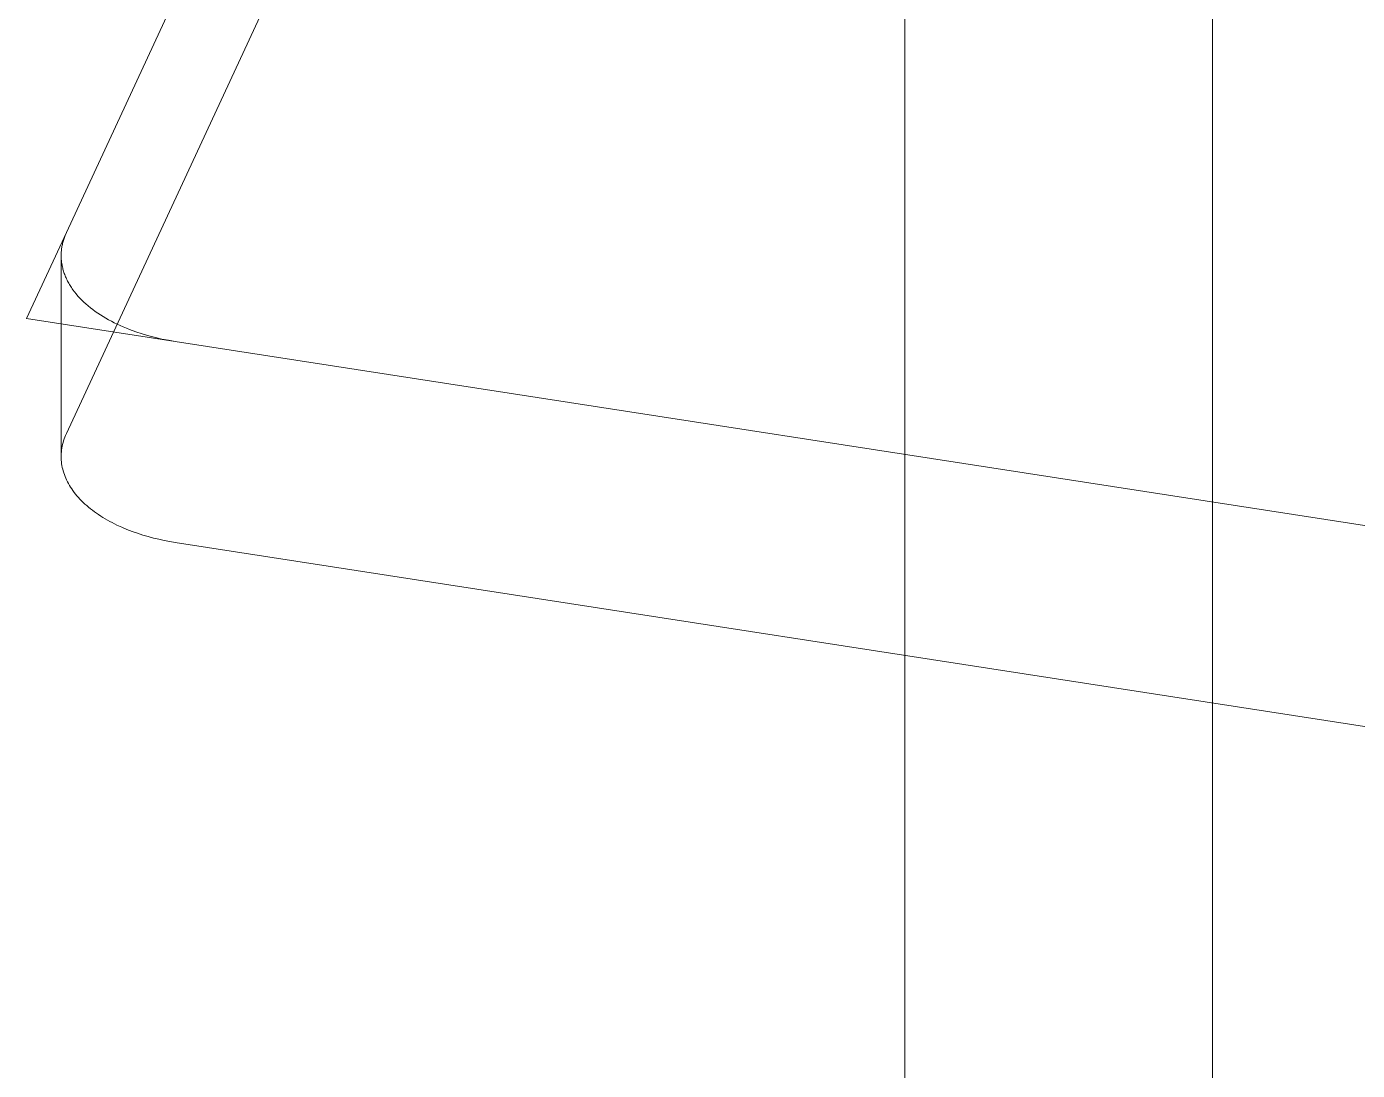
# Model space of a CAD drawing. Header units: millimetres. Extents: x -263 to 4879, y -277 to 2995.
# Drawn here: x 4037.86 to 4076.45, y 1863.41 to 1893.67 of the extents above; entities that cross this region are included whole.
import ezdxf

# ---------------------------------------------------------------- set-up
doc = ezdxf.new("R2010")
doc.units = ezdxf.units.MM
doc.layers.add('ZANO_R', color=7, linetype='Continuous', lineweight=0)

msp = doc.modelspace()

# ---------------------------------------------------------------- linework, layer by layer
at = {"layer": 'ZANO_R'}
for p, q in [((4039.014, 1881.872), (4098.012, 2008.995)), ((4039.014, 1887.698), (4052.002, 1915.683)), ((4063.33, 1822.507), (4063.33, 1909.875)), ((4072.25, 1909.87), (4072.25, 1822.507)), ((4039.014, 1887.698), (4037.86, 1885.211)), ((4038.911, 1887.414), (4038.919, 1887.443)), ((4038.919, 1887.443), (4038.928, 1887.472)), ((4038.928, 1887.472), (4038.937, 1887.501)), ((4038.937, 1887.501), (4038.946, 1887.53)), ((4038.946, 1887.53), (4038.956, 1887.558)), ((4038.956, 1887.558), (4038.967, 1887.587)), ((4038.967, 1887.587), (4038.978, 1887.615)), ((4038.978, 1887.615), (4038.989, 1887.643)), ((4038.989, 1887.643), (4039.014, 1887.698)), ((4038.862, 1887.05), (4038.863, 1887.081)), ((4038.862, 1887.019), (4038.862, 1887.05)), ((4038.863, 1887.081), (4038.864, 1887.112)), ((4038.864, 1887.112), (4038.866, 1887.143)), ((4038.866, 1887.143), (4038.869, 1887.174)), ((4038.869, 1887.174), (4038.872, 1887.204)), ((4038.872, 1887.204), (4038.876, 1887.235)), ((4038.876, 1887.235), (4038.88, 1887.265)), ((4038.88, 1887.265), (4038.885, 1887.295)), ((4038.885, 1887.295), (4038.891, 1887.325)), ((4038.891, 1887.325), (4038.897, 1887.355)), ((4038.897, 1887.355), (4038.904, 1887.384)), ((4038.904, 1887.384), (4038.911, 1887.414)), ((4038.863, 1886.988), (4038.862, 1887.019)), ((4038.862, 1881.205), (4038.862, 1886.988)), ((4038.864, 1886.957), (4038.863, 1886.988)), ((4038.866, 1886.926), (4038.864, 1886.957)), ((4038.868, 1886.894), (4038.866, 1886.926)), ((4038.872, 1886.863), (4038.868, 1886.894)), ((4038.876, 1886.831), (4038.872, 1886.863)), ((4038.88, 1886.799), (4038.876, 1886.831)), ((4038.886, 1886.768), (4038.88, 1886.799)), ((4038.892, 1886.736), (4038.886, 1886.768)), ((4038.898, 1886.704), (4038.892, 1886.736)), ((4038.906, 1886.672), (4038.898, 1886.704)), ((4038.914, 1886.641), (4038.906, 1886.672)), ((4038.923, 1886.609), (4038.914, 1886.641)), ((4038.932, 1886.577), (4038.923, 1886.609)), ((4038.942, 1886.545), (4038.932, 1886.577)), ((4038.953, 1886.513), (4038.942, 1886.545)), ((4038.965, 1886.481), (4038.953, 1886.513)), ((4038.977, 1886.45), (4038.965, 1886.481)), ((4038.991, 1886.418), (4038.977, 1886.45)), ((4039.004, 1886.386), (4038.991, 1886.418)), ((4039.019, 1886.355), (4039.004, 1886.386)), ((4039.034, 1886.323), (4039.019, 1886.355)), ((4039.05, 1886.291), (4039.034, 1886.323)), ((4039.067, 1886.26), (4039.05, 1886.291)), ((4039.085, 1886.229), (4039.067, 1886.26)), ((4039.103, 1886.197), (4039.085, 1886.229)), ((4039.122, 1886.166), (4039.103, 1886.197)), ((4039.141, 1886.135), (4039.122, 1886.166)), ((4039.162, 1886.104), (4039.141, 1886.135)), ((4039.183, 1886.073), (4039.162, 1886.104)), ((4039.204, 1886.043), (4039.183, 1886.073)), ((4039.25, 1885.982), (4039.204, 1886.043)), ((4039.298, 1885.921), (4039.25, 1885.982)), ((4039.349, 1885.861), (4039.298, 1885.921)), ((4039.403, 1885.803), (4039.349, 1885.861)), ((4039.46, 1885.744), (4039.403, 1885.803)), ((4039.519, 1885.687), (4039.46, 1885.744)), ((4039.58, 1885.631), (4039.519, 1885.687)), ((4039.644, 1885.575), (4039.58, 1885.631)), ((4039.71, 1885.521), (4039.644, 1885.575)), ((4039.779, 1885.468), (4039.71, 1885.521)), ((4037.86, 1885.211), (4042.168, 1884.545)), ((4039.85, 1885.416), (4039.779, 1885.468)), ((4039.923, 1885.365), (4039.85, 1885.416)), ((4039.998, 1885.315), (4039.923, 1885.365)), ((4040.076, 1885.266), (4039.998, 1885.315)), ((4040.155, 1885.219), (4040.076, 1885.266)), ((4040.235, 1885.173), (4040.155, 1885.219)), ((4040.318, 1885.129), (4040.235, 1885.173)), ((4040.402, 1885.085), (4040.318, 1885.129)), ((4040.488, 1885.044), (4040.402, 1885.085)), ((4040.575, 1885.003), (4040.488, 1885.044)), ((4040.663, 1884.965), (4040.575, 1885.003)), ((4040.752, 1884.927), (4040.663, 1884.965)), ((4040.843, 1884.891), (4040.752, 1884.927)), ((4041.027, 1884.824), (4040.843, 1884.891)), ((4041.214, 1884.763), (4041.027, 1884.824)), ((4041.403, 1884.707), (4041.214, 1884.763)), ((4041.594, 1884.658), (4041.403, 1884.707)), ((4041.785, 1884.615), (4041.594, 1884.658)), ((4041.977, 1884.577), (4041.785, 1884.615)), ((4042.168, 1884.545), (4041.977, 1884.577)), ((4119.713, 1872.548), (4042.168, 1884.545)), ((4038.918, 1881.613), (4038.934, 1881.666)), ((4038.934, 1881.666), (4038.951, 1881.718)), ((4038.951, 1881.718), (4038.97, 1881.77)), ((4038.97, 1881.77), (4038.991, 1881.821)), ((4038.991, 1881.821), (4039.014, 1881.872)), ((4038.864, 1881.286), (4038.868, 1881.341)), ((4038.868, 1881.341), (4038.875, 1881.396)), ((4038.875, 1881.396), (4038.883, 1881.451)), ((4038.883, 1881.451), (4038.893, 1881.505)), ((4038.893, 1881.505), (4038.904, 1881.559)), ((4038.904, 1881.559), (4038.918, 1881.613)), ((4038.863, 1881.154), (4038.862, 1881.205)), ((4038.866, 1881.102), (4038.863, 1881.154)), ((4038.87, 1881.051), (4038.866, 1881.102)), ((4038.876, 1880.999), (4038.87, 1881.051)), ((4038.885, 1880.946), (4038.876, 1880.999)), ((4038.895, 1880.894), (4038.885, 1880.946)), ((4038.907, 1880.842), (4038.895, 1880.894)), ((4038.921, 1880.789), (4038.907, 1880.842)), ((4038.936, 1880.737), (4038.921, 1880.789)), ((4038.954, 1880.685), (4038.936, 1880.737)), ((4038.974, 1880.632), (4038.954, 1880.685)), ((4038.996, 1880.58), (4038.974, 1880.632)), ((4039.019, 1880.528), (4038.996, 1880.58)), ((4039.045, 1880.476), (4039.019, 1880.528)), ((4039.072, 1880.424), (4039.045, 1880.476)), ((4039.102, 1880.372), (4039.072, 1880.424)), ((4039.133, 1880.321), (4039.102, 1880.372)), ((4039.167, 1880.27), (4039.133, 1880.321)), ((4039.202, 1880.219), (4039.167, 1880.27)), ((4039.239, 1880.169), (4039.202, 1880.219)), ((4039.278, 1880.119), (4039.239, 1880.169)), ((4039.319, 1880.07), (4039.278, 1880.119)), ((4039.362, 1880.021), (4039.319, 1880.07)), ((4039.407, 1879.972), (4039.362, 1880.021)), ((4039.453, 1879.924), (4039.407, 1879.972)), ((4039.501, 1879.877), (4039.453, 1879.924)), ((4039.551, 1879.83), (4039.501, 1879.877)), ((4039.603, 1879.784), (4039.551, 1879.83)), ((4039.656, 1879.739), (4039.603, 1879.784)), ((4039.711, 1879.694), (4039.656, 1879.739)), ((4039.767, 1879.65), (4039.711, 1879.694)), ((4039.825, 1879.607), (4039.767, 1879.65)), ((4039.884, 1879.565), (4039.825, 1879.607)), ((4039.945, 1879.523), (4039.884, 1879.565)), ((4040.008, 1879.482), (4039.945, 1879.523)), ((4040.071, 1879.442), (4040.008, 1879.482)), ((4040.136, 1879.403), (4040.071, 1879.442)), ((4040.202, 1879.365), (4040.136, 1879.403)), ((4040.269, 1879.328), (4040.202, 1879.365)), ((4040.338, 1879.292), (4040.269, 1879.328)), ((4040.478, 1879.222), (4040.338, 1879.292)), ((4040.621, 1879.156), (4040.478, 1879.222)), ((4040.768, 1879.094), (4040.621, 1879.156)), ((4040.918, 1879.036), (4040.768, 1879.094)), ((4041.071, 1878.982), (4040.918, 1879.036)), ((4041.225, 1878.933), (4041.071, 1878.982)), ((4041.381, 1878.887), (4041.225, 1878.933)), ((4041.538, 1878.845), (4041.381, 1878.887)), ((4041.695, 1878.808), (4041.538, 1878.845)), ((4041.853, 1878.774), (4041.695, 1878.808)), ((4042.011, 1878.744), (4041.853, 1878.774)), ((4042.168, 1878.718), (4042.011, 1878.744)), ((4119.713, 1866.722), (4042.168, 1878.718))]:
    msp.add_line(p, q, dxfattribs=at)

doc.saveas('drawing.dxf')
